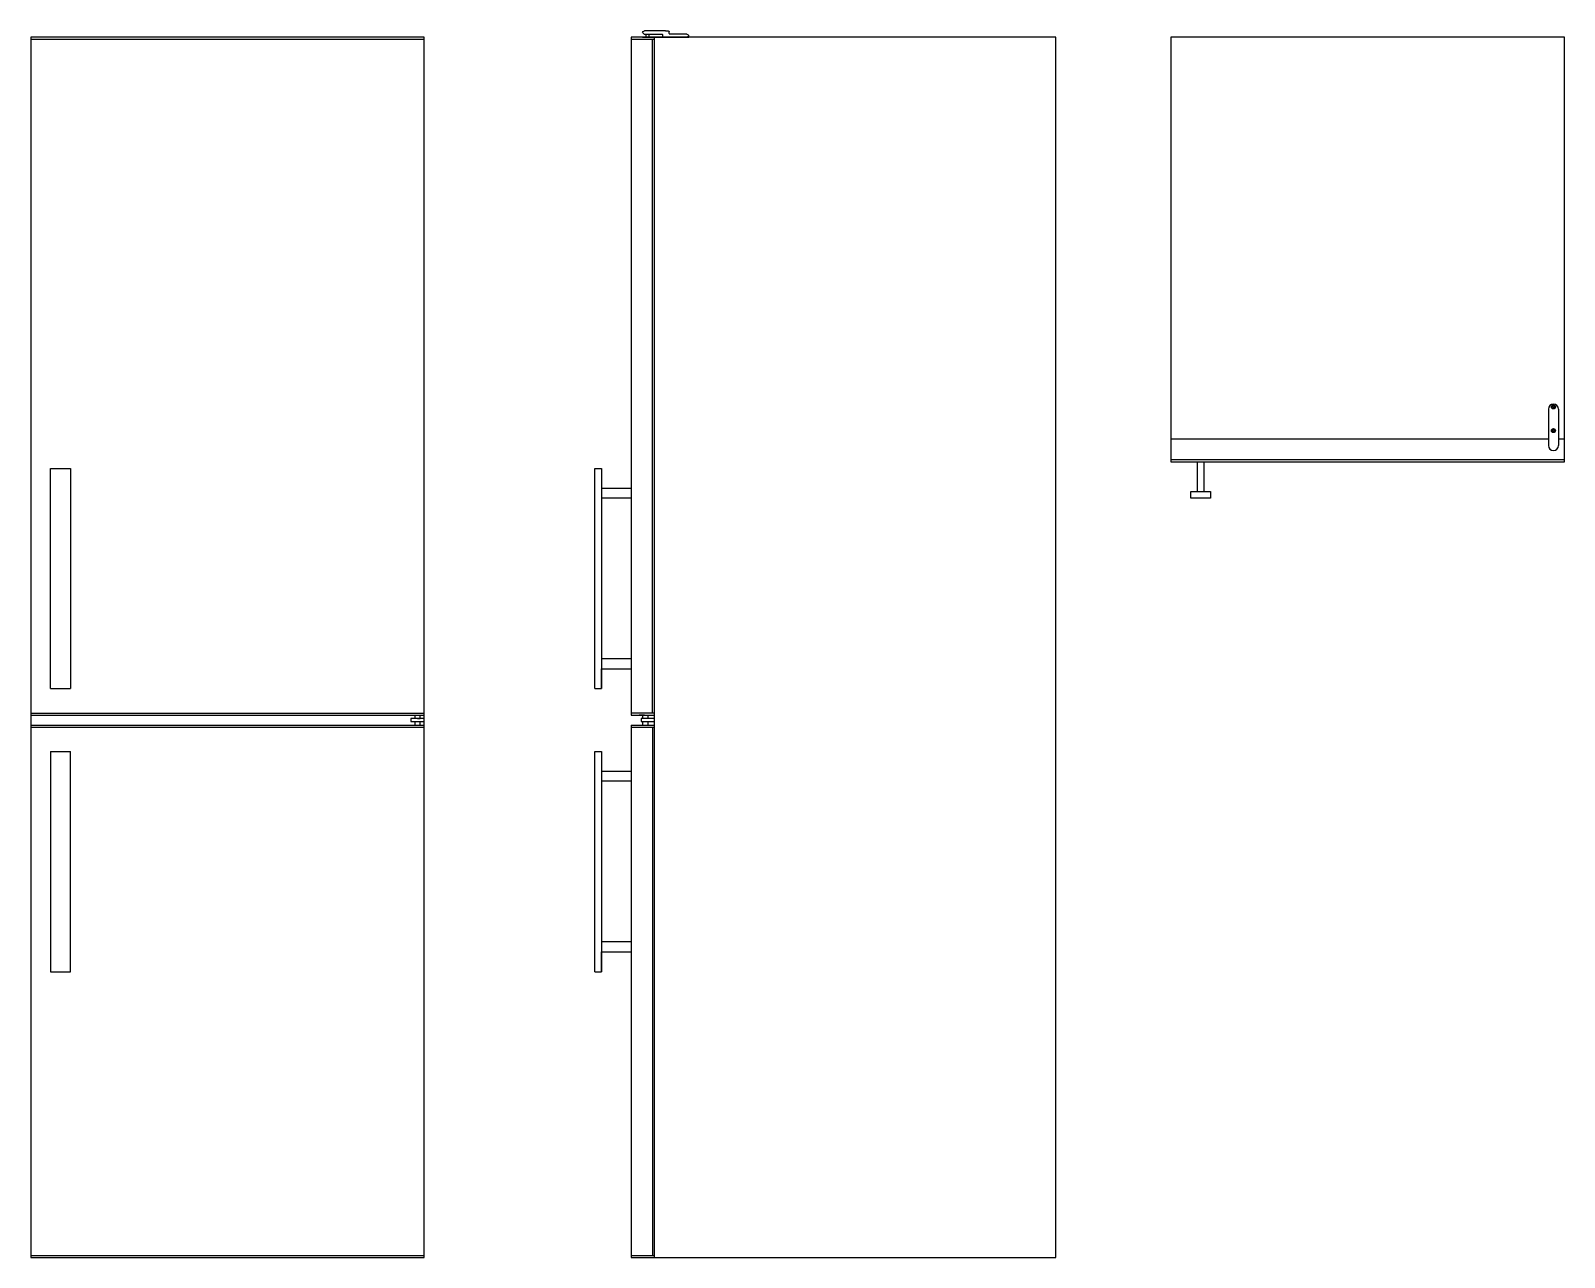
# Model space of a CAD drawing. Header units: inches. Extents: x 95 to 327, y 61 to 247.
import ezdxf

# ---------------------------------------------------------------- set-up
doc = ezdxf.new("R2010")
doc.units = ezdxf.units.IN
doc.header["$MEASUREMENT"] = 0
doc.layers.add('oggetto', color=7, linetype='Continuous')

msp = doc.modelspace()

# ---------------------------------------------------------------- linework, layer by layer
at = {"color": 7}
for p, q in [((188.1, 246.01), (190.69, 246.01)), ((188.1, 246.01), (188.35, 246.01)), ((188.35, 246.01), (188.35, 245.51)), ((188.85, 245.51), (188.85, 246.01)), ((95.31, 245.21), (154.81, 245.21)), ((186.13, 245.21), (189.63, 245.21)), ((189.13, 245.51), (189.03, 245.51)), ((189.63, 245.51), (189.13, 245.51))]:
    msp.add_line(p, q, dxfattribs=at)
for points in [[(191.3, 246.51), (188.11, 246.51)], [(191.85, 246.11), (191.85, 246.34)], [(194.55, 246.01), (191.94, 246.01)], [(187.85, 245.51), (194.85, 245.51)]]:
    msp.add_lwpolyline(points, dxfattribs=at)
for points in [[(188.1, 246.01), (187.85, 246.26), (188.11, 246.51)], [(190.69, 246.01), (190.81, 245.97), (190.85, 245.85), (190.88, 245.56), (191.1, 245.51)], [(194.55, 246.01), (194.85, 245.76), (194.55, 245.51)]]:
    msp.add_spline(points, degree=3, dxfattribs=at)
for points, knots in [([(191.3, 246.51), (191.38, 246.51), (191.52, 246.51), (191.68, 246.48), (191.78, 246.46), (191.83, 246.4), (191.84, 246.36), (191.85, 246.34)], [0, 0, 0, 0, 0.229968, 0.4114202, 0.486374, 0.5496903, 0.6120869, 0.6120869, 0.6120869, 0.6120869]), ([(191.85, 246.11), (191.85, 246.09), (191.86, 246.04), (191.91, 246.02), (191.94, 246.01)], [0.0649436, 0.0649436, 0.0649436, 0.0649436, 0.1241038, 0.2061372, 0.2061372, 0.2061372, 0.2061372])]:
    msp.add_open_spline(points, degree=3, knots=knots, dxfattribs=at)
at = {"layer": 'oggetto', "color": 7}
for p, q in [((189.33, 143.31), (189.33, 245.21)), ((189.63, 61.01), (189.63, 245.51)), ((324.83, 189.29), (324.83, 183.78)), ((325.41, 189.66), (325.53, 189.66)), ((325.53, 189.56), (325.41, 189.56)), ((325.53, 189.79), (325.53, 189.66)), ((325.53, 189.56), (325.53, 189.44)), ((325.63, 189.66), (325.63, 189.79)), ((325.63, 189.66), (325.75, 189.66)), ((325.63, 189.44), (325.63, 189.56)), ((325.75, 189.56), (325.63, 189.56)), ((326.33, 189.29), (326.33, 183.78)), ((325.53, 186.08), (325.41, 186.08)), ((325.41, 185.98), (325.53, 185.98)), ((325.53, 186.08), (325.53, 186.21)), ((325.53, 185.86), (325.53, 185.98)), ((325.63, 186.08), (325.63, 186.21)), ((325.75, 186.08), (325.63, 186.08)), ((325.63, 185.86), (325.63, 185.98)), ((325.63, 185.98), (325.75, 185.98)), ((267.73, 184.81), (324.83, 184.81)), ((326.33, 184.81), (327.23, 184.81)), ((327.23, 181.61), (267.73, 181.61)), ((270.73, 181.31), (273.73, 181.31)), ((271.48, 181.31), (272.98, 181.31)), ((271.73, 176.81), (271.73, 181.31)), ((272.73, 181.31), (272.73, 176.81)), ((98.31, 147.01), (98.31, 180.31)), ((98.31, 180.31), (101.31, 180.31)), ((101.31, 180.31), (101.31, 147.01)), ((180.63, 150.01), (180.63, 180.31)), ((180.63, 180.31), (181.63, 180.31)), ((181.63, 180.31), (181.63, 147.01)), ((181.63, 180.31), (181.63, 177.31)), ((181.63, 177.31), (186.13, 177.31)), ((270.73, 175.81), (270.73, 176.81)), ((270.73, 176.81), (273.73, 176.81)), ((273.73, 176.81), (273.73, 175.81)), ((186.13, 175.81), (181.63, 175.81)), ((272.23, 175.81), (270.73, 175.81)), ((273.73, 175.81), (272.23, 175.81)), ((186.13, 151.51), (181.63, 151.51)), ((180.63, 147.01), (180.63, 150.01)), ((181.63, 147.01), (181.63, 150.01)), ((181.63, 150.01), (186.13, 150.01)), ((98.31, 147.01), (101.31, 147.01)), ((180.63, 147.01), (181.63, 147.01)), ((95.31, 143.31), (154.81, 143.31)), ((95.31, 143.01), (154.81, 143.01)), ((95.31, 141.51), (154.81, 141.51)), ((154.81, 142.52), (152.81, 142.52)), ((152.81, 142.52), (152.81, 142.02)), ((152.81, 142.02), (154.81, 142.02)), ((153.41, 143.01), (153.41, 142.52)), ((153.41, 142.02), (153.41, 141.51)), ((153.81, 142.52), (154.21, 142.52)), ((154.17, 142.02), (154.17, 141.51)), ((154.21, 142.52), (154.21, 143.01)), ((189.63, 143.31), (186.13, 143.31)), ((186.13, 143.01), (189.63, 143.01)), ((186.13, 141.51), (189.63, 141.51)), ((188.13, 143.01), (187.33, 143.01)), ((189.63, 142.52), (187.63, 142.52)), ((187.63, 142.52), (187.63, 142.02)), ((187.63, 142.02), (189.63, 142.02)), ((187.83, 143.01), (187.83, 142.52)), ((187.83, 142.02), (187.83, 141.51)), ((188.63, 143.01), (188.63, 142.51)), ((188.63, 142.01), (188.63, 141.51)), ((95.31, 141.21), (154.81, 141.21)), ((186.13, 141.21), (189.63, 141.21)), ((189.33, 141.21), (189.33, 61.31)), ((98.31, 137.51), (101.31, 137.51)), ((98.31, 137.51), (98.31, 104.21)), ((101.31, 104.21), (101.31, 137.51)), ((180.63, 107.21), (180.63, 137.51)), ((180.63, 137.51), (181.63, 137.51)), ((181.63, 137.51), (181.63, 104.21)), ((181.63, 137.51), (181.63, 134.51)), ((181.63, 134.51), (186.13, 134.51)), ((186.13, 133.01), (181.63, 133.01)), ((180.63, 104.21), (180.63, 107.21)), ((186.13, 108.71), (181.63, 108.71)), ((181.63, 104.21), (181.63, 107.21)), ((181.63, 107.21), (186.13, 107.21)), ((98.31, 104.21), (101.31, 104.21)), ((180.63, 104.21), (181.63, 104.21)), ((95.31, 61.31), (154.81, 61.31)), ((186.13, 61.31), (189.63, 61.31)), ((186.13, 61.01), (189.13, 61.01))]:
    msp.add_line(p, q, dxfattribs=at)
for points in [[(95.31, 61.01), (154.81, 61.01), (154.81, 245.51), (95.31, 245.51)], [(267.73, 181.31), (327.23, 181.31), (327.23, 245.51), (267.73, 245.51)]]:
    msp.add_lwpolyline(points, close=True, dxfattribs=at)
msp.add_lwpolyline([(186.13, 141.51), (186.13, 61.01), (250.33, 61.01), (250.33, 245.51), (186.13, 245.51), (186.13, 143.01)], dxfattribs=at)
for centre in [(325.58, 189.61), (325.58, 186.03)]:
    msp.add_circle(centre, 0.3, dxfattribs=at)
for centre, radius, start, end in [((325.58, 189.29), 0.75, 0, 180), ((325.41, 189.61), 0.05, 90, 270), ((325.58, 189.79), 0.05, 0, 180), ((325.58, 189.44), 0.05, 179.8495, 0.1505), ((325.75, 189.61), 0.05, 270, 90), ((325.41, 186.03), 0.05, 90, 270), ((325.58, 186.21), 0.0506, 359.942, 180.5826), ((325.58, 185.86), 0.0502, 179.942, 359.942), ((325.75, 186.03), 0.05, 269.971, 90.029), ((325.58, 183.78), 0.75, 180, 0)]:
    msp.add_arc(centre, radius, start, end, dxfattribs=at)

doc.saveas('drawing.dxf')
